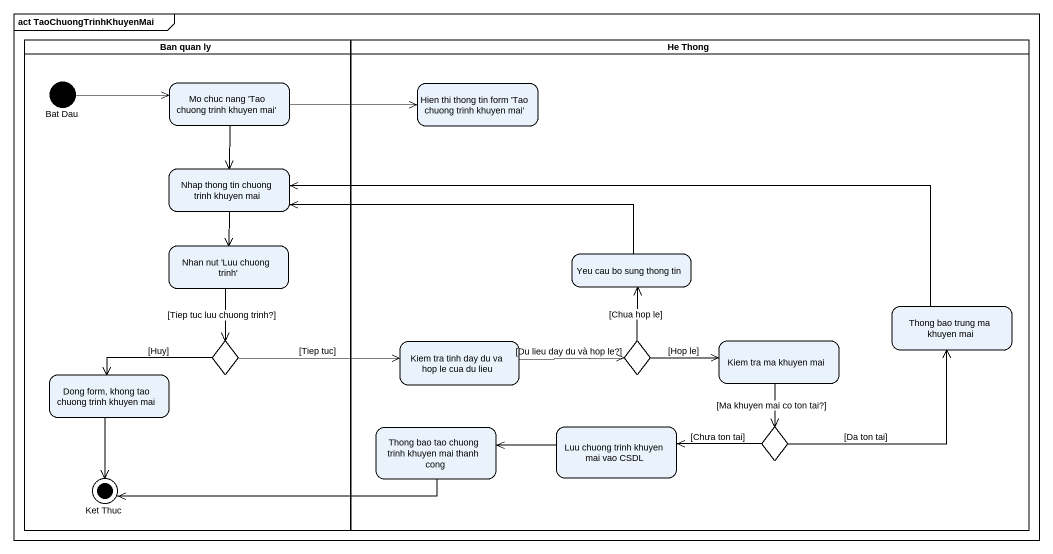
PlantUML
@startuml
mainframe act TaoChuongTrinhKhuyenMai
hide empty description
state "Ban quan ly" as Ban_quan_ly <<partition>> {
  state "Bat Dau" as Bat_Dau <<start>>
  state "Mo chuc nang 'Tao chuong trinh khuyen mai'" as Mo_chuc_nang_Tao_chuong
  state "Nhap thong tin chuong trinh khuyen mai" as Nhap_thong_tin_chuong_trinh
  state "Nhan nut 'Luu chuong trinh'" as Nhan_nut_Luu_chuong_trinh
  state choice1 <<choice>>
  state "Dong form, khong tao chuong trinh khuyen mai" as Dong_form_khong_tao_chuong
  state "Ket Thuc" as Ket_Thuc <<end>>
}
state "He Thong" as He_Thong <<partition>> {
  state "Hien thi thong tin form 'Tao chuong trinh khuyen mai'" as Hien_thi_thong_tin_form_Tao
  state "Yeu cau bo sung thong tin" as Yeu_cau_bo_sung_thong_tin
  state "Thong bao trung ma khuyen mai" as Thong_bao_trung_ma_khuyen
  state "Kiem tra tinh day du va hop le cua du lieu" as Kiem_tra_tinh_day_du_va_hop
  state choice2 <<choice>>
  state "Kiem tra ma khuyen mai" as Kiem_tra_ma_khuyen_mai
  state "Thong bao tao chuong trinh khuyen mai thanh cong" as Thong_bao_tao_chuong_trinh
  state "Luu chuong trinh khuyen mai vao CSDL" as Luu_chuong_trinh_khuyen_mai
  state choice3 <<choice>>
}
Bat_Dau -right-> Mo_chuc_nang_Tao_chuong
Mo_chuc_nang_Tao_chuong -right-> Hien_thi_thong_tin_form_Tao
Mo_chuc_nang_Tao_chuong --> Nhap_thong_tin_chuong_trinh
Nhap_thong_tin_chuong_trinh --> Nhan_nut_Luu_chuong_trinh
Nhan_nut_Luu_chuong_trinh --> choice1 : [Tiep tuc luu chuong trinh?]
Yeu_cau_bo_sung_thong_tin -left-> Nhap_thong_tin_chuong_trinh
Thong_bao_trung_ma_khuyen -left-> Nhap_thong_tin_chuong_trinh
choice1 -right-> Kiem_tra_tinh_day_du_va_hop : [Tiep tuc]
choice1 -left-> Dong_form_khong_tao_chuong : [Huy]
Kiem_tra_tinh_day_du_va_hop -right-> choice2 : [Du lieu day du và hop le?]
choice2 -up-> Yeu_cau_bo_sung_thong_tin : [Chua hop le]
choice2 -right-> Kiem_tra_ma_khuyen_mai : [Hop le]
Kiem_tra_ma_khuyen_mai --> choice3 : [Ma khuyen mai co ton tai?]
Dong_form_khong_tao_chuong --> Ket_Thuc
Thong_bao_tao_chuong_trinh -left-> Ket_Thuc
Luu_chuong_trinh_khuyen_mai -left-> Thong_bao_tao_chuong_trinh
choice3 -up-> Thong_bao_trung_ma_khuyen : [Da ton tai]
choice3 -left-> Luu_chuong_trinh_khuyen_mai : [Chưa ton tai]
@enduml
